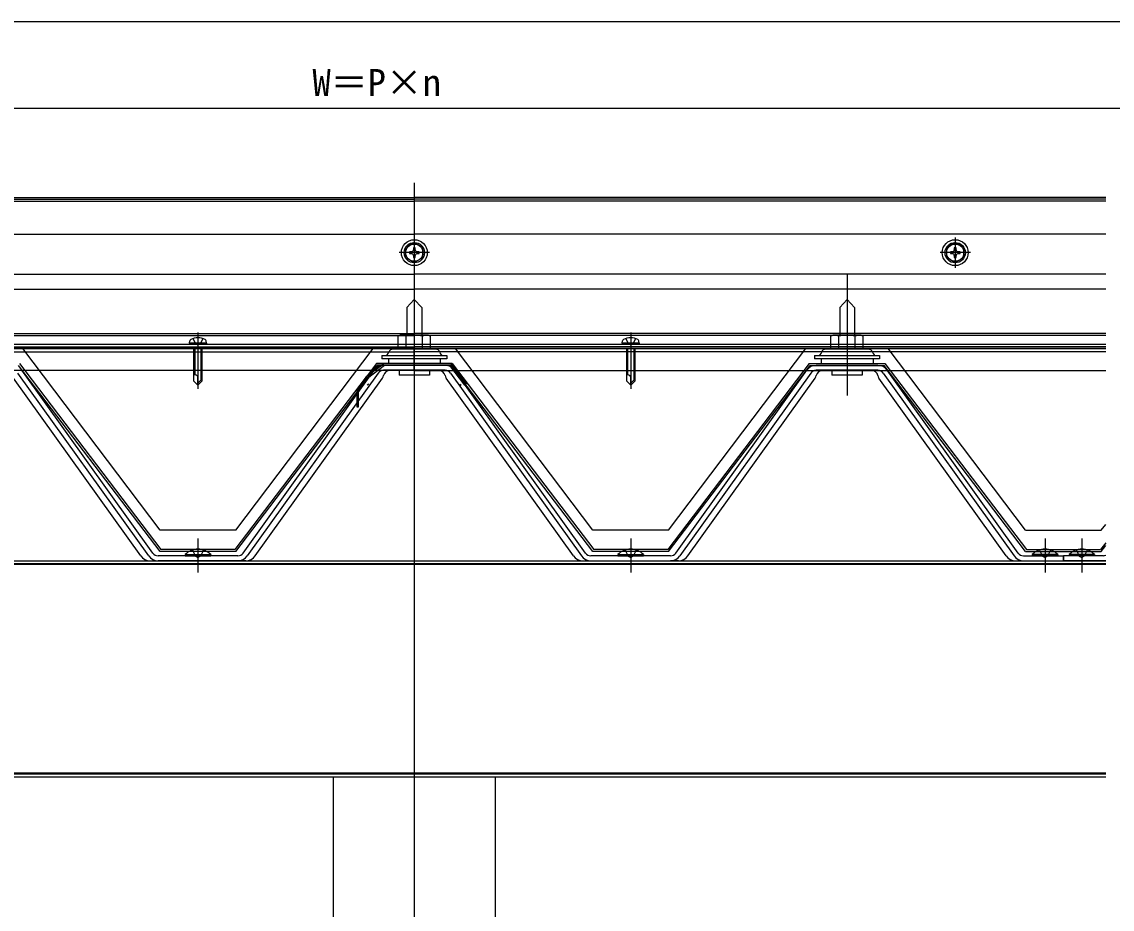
# Model space of a CAD drawing. Units: millimetres, scale not verified. Extents: x -875 to 875, y -1300 to 1294.
# Drawn here: x -160 to 344, y 220 to 630 of the extents above; entities that cross this region are included whole.
import ezdxf
from ezdxf.enums import TextEntityAlignment as Align

# ---------------------------------------------------------------- set-up
doc = ezdxf.new("R2010")
doc.units = ezdxf.units.MM
doc.header["$LTSCALE"] = 8
for name, color, linetype in [('0-4_YKK_12', 2, 'Continuous'), ('0-5_YKK_13', 4, 'Continuous'), ('0-6_YKK_D', 6, 'Continuous')]:
    doc.layers.add(name, color=color, linetype=linetype)
doc.styles.add('ＭＳ ゴシック', font='')
doc.styles.get('ＭＳ ゴシック').set_extended_font_data('MS Gothic')

msp = doc.modelspace()

# ---------------------------------------------------------------- linework, layer by layer
at = {"layer": '0-4_YKK_12'}
for p, q in [((21.6, 555.789), (21.6, -289.054)), ((-297.95, 548.946), (21.6, 548.946)), ((-297.95, 548.28), (21.6, 548.28)), ((-297.95, 547.33), (21.6, 547.33)), ((341.15, 548.946), (21.6, 548.946)), ((341.15, 548.28), (21.6, 548.28)), ((341.15, 547.33), (21.6, 547.33)), ((-297.95, 532.005), (21.6, 532.005)), ((-297.95, 531.968), (21.6, 531.968)), ((341.15, 532.005), (21.6, 532.005)), ((341.15, 531.968), (21.6, 531.968)), ((-297.95, 513.507), (21.6, 513.507)), ((341.15, 513.507), (21.6, 513.507)), ((-297.95, 506.554), (21.6, 506.554)), ((341.15, 506.554), (21.6, 506.554)), ((-297.95, 486.194), (21.6, 486.194)), ((-297.95, 485.194), (21.6, 485.194)), ((341.15, 486.194), (21.6, 486.194)), ((341.15, 485.194), (21.6, 485.194)), ((-297.95, 479.194), (341.15, 479.194)), ((-297.95, 477.694), (21.6, 477.694)), ((341.15, 477.694), (21.6, 477.694)), ((-297.95, 381.104), (341.15, 381.104)), ((341.15, 379.604), (-297.95, 379.604)), ((-297.95, 379.604), (341.15, 379.604)), ((341.15, 379.304), (-297.95, 379.304)), ((341.15, 282.904), (-297.95, 282.904)), ((341.15, 282.604), (-297.95, 282.604)), ((-297.95, 282.604), (341.15, 282.604)), ((341.15, 281.104), (-297.95, 281.104)), ((-15.9, 281.104), (-15.9, -276.554)), ((59.1, -276.554), (59.1, 281.104))]:
    msp.add_line(p, q, dxfattribs=at)
at = {"layer": '0-5_YKK_13'}
for p, q in [((21.6, 530.493), (21.6, 516.493)), ((271.6, 530.493), (271.6, 516.493)), ((28.6, 523.493), (14.6, 523.493)), ((278.6, 523.493), (264.6, 523.493)), ((221.6, 513.507), (221.6, 457.47)), ((21.6, 501.804), (18.2, 498.158)), ((21.6, 501.804), (25, 498.158)), ((221.6, 501.804), (218.2, 498.158)), ((221.6, 501.804), (225, 498.158)), ((18.2, 498.158), (18.2, 485.404)), ((25, 498.158), (25, 485.404)), ((218.2, 498.158), (218.2, 485.404)), ((225, 498.158), (225, 485.404)), ((-78.4, 486.593), (-78.4, 460.482)), ((15.1, 485.404), (14.094, 484.823)), ((14.094, 478.904), (14.094, 484.823)), ((28.1, 485.404), (15.1, 485.404)), ((17.847, 478.904), (17.847, 484.823)), ((25.353, 478.904), (25.353, 484.823)), ((28.1, 485.404), (29.106, 484.823)), ((29.106, 478.904), (29.106, 484.823)), ((121.6, 486.593), (121.6, 460.482)), ((215.1, 485.404), (214.094, 484.823)), ((214.094, 478.904), (214.094, 484.823)), ((228.1, 485.404), (215.1, 485.404)), ((217.847, 478.904), (217.847, 484.823)), ((225.353, 478.904), (225.353, 484.823)), ((228.1, 485.404), (229.106, 484.823)), ((229.106, 478.904), (229.106, 484.823)), ((-297.95, 481.194), (341.15, 481.194)), ((-297.95, 479.894), (21.6, 479.894)), ((341.15, 479.194), (-297.95, 479.194)), ((-82.312, 481.694), (-82.14, 482.669)), ((-74.488, 481.694), (-82.312, 481.694)), ((-82.312, 481.694), (-82.224, 481.194)), ((-74.576, 481.194), (-82.224, 481.194)), ((-80.7, 483.773), (-79.545, 481.457)), ((-80.4, 479.194), (-80.4, 464.194)), ((-79.8, 479.194), (-79.8, 466.994)), ((-79.545, 481.457), (-78.4, 480.848)), ((-77.255, 481.457), (-78.4, 480.848)), ((-76.1, 483.773), (-77.255, 481.457)), ((-77, 479.194), (-77, 464.594)), ((-76.4, 464.194), (-76.4, 479.194)), ((-74.488, 481.694), (-74.66, 482.669)), ((-74.488, 481.694), (-74.576, 481.194)), ((-60.9, 395.194), (2.6, 479.194)), ((31.4, 478.904), (11.8, 478.904)), ((29.106, 478.904), (14.094, 478.904)), ((21.6, 469.094), (21.6, 479.894)), ((341.15, 479.894), (21.6, 479.894)), ((21.6, 469.094), (21.6, 479.894)), ((117.688, 481.694), (117.86, 482.669)), ((125.512, 481.694), (117.688, 481.694)), ((117.688, 481.694), (117.776, 481.194)), ((125.424, 481.194), (117.776, 481.194)), ((119.3, 483.773), (120.455, 481.457)), ((119.6, 479.194), (119.6, 464.194)), ((120.2, 479.194), (120.2, 466.994)), ((120.455, 481.457), (121.6, 480.848)), ((122.745, 481.457), (121.6, 480.848)), ((123.9, 483.773), (122.745, 481.457)), ((123, 479.194), (123, 464.594)), ((123.6, 464.194), (123.6, 479.194)), ((125.512, 481.694), (125.34, 482.669)), ((125.512, 481.694), (125.424, 481.194)), ((139.1, 395.194), (202.6, 479.194)), ((231.4, 478.904), (211.8, 478.904)), ((229.106, 478.904), (214.094, 478.904)), ((304.1, 395.194), (240.6, 479.194)), ((6.6, 475.904), (7.85, 475.904)), ((6.6, 475.904), (6.6, 474.404)), ((36.6, 474.404), (6.6, 474.404)), ((7.85, 475.904), (35.35, 475.904)), ((9.6, 474.404), (9.6, 472.204)), ((33.6, 474.404), (33.6, 472.204)), ((35.35, 475.904), (36.6, 475.904)), ((36.6, 475.904), (36.6, 474.404)), ((206.6, 475.904), (207.85, 475.904)), ((206.6, 475.904), (206.6, 474.404)), ((236.6, 474.404), (206.6, 474.404)), ((207.85, 475.904), (235.35, 475.904)), ((209.6, 474.404), (209.6, 472.204)), ((233.6, 474.404), (233.6, 472.204)), ((235.35, 475.904), (236.6, 475.904)), ((236.6, 475.904), (236.6, 474.404)), ((21.6, 469.094), (-297.95, 469.094)), ((-95.9, 385.404), (-161.297, 471.404)), ((-160.9, 472.204), (-95.503, 386.204)), ((-99.298, 384.658), (-159.814, 469.189)), ((-57.502, 384.658), (3.014, 469.189)), ((4.1, 472.204), (-4.979, 460.264)), ((-4.179, 459.994), (4.497, 471.404)), ((7.85, 472.204), (-0.589, 466.038)), ((7.85, 471.404), (-0.108, 465.348)), ((38.703, 471.404), (4.497, 471.404)), ((35.876, 471.404), (7.324, 471.404)), ((35.876, 469.104), (7.324, 469.104)), ((38.35, 472.204), (7.85, 472.204)), ((37.953, 471.404), (7.85, 471.404)), ((14.6, 469.104), (14.6, 466.804)), ((21.6, 469.094), (341.15, 469.094)), ((28.6, 469.104), (28.6, 466.804)), ((44.977, 462.168), (37.953, 471.404)), ((104.1, 385.404), (38.703, 471.404)), ((39.1, 472.204), (104.497, 386.204)), ((100.702, 384.658), (40.186, 469.189)), ((204.1, 472.204), (138.703, 386.204)), ((139.1, 385.404), (204.497, 471.404)), ((142.498, 384.658), (203.014, 469.189)), ((204.1, 472.204), (239.1, 472.204)), ((204.497, 471.404), (238.703, 471.404)), ((235.876, 471.404), (207.324, 471.404)), ((235.876, 469.104), (207.324, 469.104)), ((214.6, 469.104), (214.6, 466.804)), ((228.6, 469.104), (228.6, 466.804)), ((304.1, 385.404), (238.703, 471.404)), ((239.1, 472.204), (304.497, 386.204)), ((300.702, 384.658), (240.186, 469.189)), ((-104.857, 383.319), (-163.666, 465.465)), ((-101.168, 383.319), (-161.685, 467.85)), ((-79.733, 466.994), (-80.4, 466.994)), ((-80.4, 464.194), (-78.4, 462.194)), ((-78.4, 462.194), (-78.4, 465.661)), ((-76.4, 465.194), (-78.4, 463.194)), ((-76.4, 464.194), (-78.4, 462.194)), ((-0.589, 466.038), (-61.297, 386.204)), ((-60.9, 385.404), (-0.108, 465.348)), ((4.885, 467.85), (-55.632, 383.319)), ((-51.943, 383.319), (6.866, 465.465)), ((28.6, 466.804), (14.6, 466.804)), ((95.143, 383.319), (36.334, 465.465)), ((38.315, 467.85), (98.832, 383.319)), ((120.267, 466.994), (119.6, 466.994)), ((119.6, 464.194), (121.6, 462.194)), ((121.6, 462.194), (121.6, 465.661)), ((123.6, 465.194), (121.6, 463.194)), ((123.6, 464.194), (121.6, 462.194)), ((204.885, 467.85), (144.368, 383.319)), ((148.057, 383.319), (206.866, 465.465)), ((228.6, 466.804), (214.6, 466.804)), ((295.143, 383.319), (236.334, 465.465)), ((238.315, 467.85), (298.832, 383.319)), ((0.514, 462.652), (-0.123, 462.168)), ((42.686, 462.652), (43.323, 462.168)), ((304.1, 395.194), (339.1, 395.194)), ((339.1, 395.194), (341.15, 397.906)), ((-78.4, 391.404), (-78.4, 375.604)), ((121.6, 391.404), (121.6, 375.604)), ((313.1, 391.404), (313.1, 375.604)), ((330.1, 391.404), (330.1, 375.604)), ((341.15, 389.421), (338.703, 386.204)), ((339.1, 385.404), (341.15, 388.1)), ((-59.942, 383.404), (-96.858, 383.404)), ((-60.9, 385.404), (-95.9, 385.404)), ((-61.297, 386.204), (-95.503, 386.204)), ((-84.3, 383.913), (-84.3, 383.404)), ((-84.3, 383.404), (-72.5, 383.404)), ((140.058, 383.404), (103.142, 383.404)), ((139.1, 385.404), (104.1, 385.404)), ((138.703, 386.204), (104.497, 386.204)), ((115.7, 383.913), (115.7, 383.404)), ((115.7, 383.404), (127.5, 383.404)), ((303.142, 383.404), (321.6, 383.404)), ((304.1, 385.404), (339.1, 385.404)), ((304.497, 386.204), (338.703, 386.204)), ((319, 383.404), (307.2, 383.404)), ((319, 383.913), (319, 383.404)), ((321.6, 381.104), (321.6, 383.404)), ((321.6, 383.404), (321.6, 381.104)), ((340.058, 383.404), (321.6, 383.404)), ((336, 383.404), (324.2, 383.404)), ((336, 383.913), (336, 383.404)), ((-100.548, 381.104), (-96.858, 381.104)), ((-59.942, 381.104), (-96.858, 381.104)), ((-56.252, 381.104), (-59.942, 381.104)), ((99.452, 381.104), (103.142, 381.104)), ((103.142, 381.104), (140.058, 381.104)), ((143.748, 381.104), (140.058, 381.104)), ((299.452, 381.104), (303.142, 381.104)), ((303.142, 381.104), (321.6, 381.104)), ((340.058, 381.104), (321.6, 381.104)), ((341.15, 381.104), (340.058, 381.104))]:
    msp.add_line(p, q, dxfattribs=at)
for points in [[(21.6, 528.112), (17.6, 525.802), (17.6, 521.183), (21.6, 518.874), (25.6, 521.183), (25.6, 525.802)], [(271.6, 528.112), (267.6, 525.802), (267.6, 521.183), (271.6, 518.874), (275.6, 521.183), (275.6, 525.802)]]:
    msp.add_lwpolyline(points, close=True, dxfattribs=at)
for points in [[(22.04, 524.813), (22.04, 525.743), (21.16, 525.743), (21.16, 524.813)], [(272.04, 524.813), (272.04, 525.743), (271.16, 525.743), (271.16, 524.813)], [(20.28, 523.933), (19.35, 523.933), (19.35, 523.053), (20.28, 523.053)], [(21.16, 522.173), (21.16, 521.243), (22.04, 521.243), (22.04, 522.173)], [(22.92, 523.053), (23.85, 523.053), (23.85, 523.933), (22.92, 523.933)], [(270.28, 523.933), (269.35, 523.933), (269.35, 523.053), (270.28, 523.053)], [(271.16, 522.173), (271.16, 521.243), (272.04, 521.243), (272.04, 522.173)], [(272.92, 523.053), (273.85, 523.053), (273.85, 523.933), (272.92, 523.933)], [(-60.9, 395.194), (-95.9, 395.194), (-159.4, 479.194)], [(139.1, 395.194), (104.1, 395.194), (40.6, 479.194)], [(4.1, 472.204), (39.1, 472.204), (4.1, 472.204)], [(38.35, 472.204), (45.614, 462.652), (44.977, 462.168)], [(-4.979, 460.264), (-4.979, 452.264), (-4.179, 452.264), (-4.179, 459.994)], [(-84.3, 383.913), (-72.5, 383.913), (-72.5, 383.404)], [(-80.9, 386.015), (-79.545, 383.237), (-78.4, 382.628)], [(-75.9, 386.015), (-77.255, 383.237), (-78.4, 382.628)], [(115.7, 383.913), (127.5, 383.913), (127.5, 383.404)], [(119.1, 386.015), (120.455, 383.237), (121.6, 382.628)], [(124.1, 386.015), (122.745, 383.237), (121.6, 382.628)], [(319, 383.913), (307.2, 383.913), (307.2, 383.404)], [(310.6, 386.015), (311.955, 383.237), (313.1, 382.628)], [(315.6, 386.015), (314.245, 383.237), (313.1, 382.628)], [(336, 383.913), (324.2, 383.913), (324.2, 383.404)], [(327.6, 386.015), (328.955, 383.237), (330.1, 382.628)], [(332.6, 386.015), (331.245, 383.237), (330.1, 382.628)]]:
    msp.add_lwpolyline(points, dxfattribs=at)
for centre, radius in [((21.6, 523.493), 6), ((271.6, 523.493), 6), ((21.6, 523.493), 4.7), ((21.6, 523.493), 4), ((271.6, 523.493), 4.7), ((271.6, 523.493), 4)]:
    msp.add_circle(centre, radius, dxfattribs=at)
for centre, radius, start, end in [((20.28, 524.813), 0.88, 270, 0), ((22.92, 524.813), 0.88, 180, 270), ((270.28, 524.813), 0.88, 270, 0), ((272.92, 524.813), 0.88, 180, 270), ((20.28, 522.173), 0.88, 0, 90), ((22.92, 522.173), 0.88, 90, 180), ((270.28, 522.173), 0.88, 0, 90), ((272.92, 522.173), 0.88, 90, 180), ((-78.4, 477.694), 6.5, 59.36409, 120.63591), ((15.971, 482.081), 3.323, 55.61575, 124.38425), ((21.6, 472.984), 12.419, 72.41205, 107.58795), ((27.229, 482.081), 3.323, 55.61575, 124.38425), ((121.6, 477.694), 6.5, 59.36409, 120.63591), ((215.971, 482.081), 3.323, 55.61575, 124.38425), ((221.6, 472.984), 12.419, 72.41205, 107.58795), ((227.229, 482.081), 3.323, 55.61575, 124.38425), ((-81.254, 482.512), 0.9, 120.63591, 170), ((-75.546, 482.512), 0.9, 10, 59.36409), ((11.8, 476.904), 2, 90, 164.4373), ((31.4, 476.904), 2, 15.5627, 90), ((118.746, 482.512), 0.9, 120.63591, 170), ((124.454, 482.512), 0.9, 10, 59.36409), ((211.8, 476.904), 2, 90, 164.4373), ((231.4, 476.904), 2, 15.5627, 90), ((7.85, 478.004), 2.1, 270, 344.4373), ((35.35, 478.004), 2.1, 195.5627, 270), ((207.85, 478.004), 2.1, 270, 344.4373), ((235.35, 478.004), 2.1, 195.5627, 270), ((7.324, 466.104), 5.3, 90, 144.40078), ((7.324, 466.104), 3, 90, 144.40078), ((10.324, 466.104), 3, 90, 169.36733), ((32.876, 466.104), 3, 10.63267, 90), ((35.876, 466.104), 5.3, 35.59922, 90), ((35.876, 466.104), 3, 35.59922, 90), ((207.324, 466.104), 5.3, 90, 144.40078), ((207.324, 466.104), 3, 90, 144.40078), ((210.324, 466.104), 3, 90, 169.36733), ((232.876, 466.104), 3, 10.63267, 90), ((235.876, 466.104), 5.3, 35.59922, 90), ((235.876, 466.104), 3, 35.59922, 90), ((-79.733, 465.661), 1.333, 0, 90), ((4.427, 467.211), 3, 324.40078, 349.36733), ((38.773, 467.211), 3, 190.63267, 215.59922), ((120.267, 465.661), 1.333, 0, 90), ((204.427, 467.211), 3, 324.40078, 349.36733), ((238.773, 467.211), 3, 190.63267, 215.59922), ((-100.548, 386.404), 5.3, 215.59922, 270), ((-96.858, 386.404), 5.3, 215.59922, 270), ((-96.858, 386.404), 3, 215.59922, 270), ((-78.4, 378.171), 8.232, 44.2189, 135.7811), ((-59.942, 386.404), 3, 270, 324.40078), ((-59.942, 386.404), 5.3, 270, 324.40078), ((-56.252, 386.404), 5.3, 270, 324.40078), ((99.452, 386.404), 5.3, 215.59922, 270), ((103.142, 386.404), 5.3, 215.59922, 270), ((103.142, 386.404), 3, 215.59922, 270), ((121.6, 378.171), 8.232, 44.2189, 135.7811), ((140.058, 386.404), 3, 270, 324.40078), ((140.058, 386.404), 5.3, 270, 324.40078), ((143.748, 386.404), 5.3, 270, 324.40078), ((299.468, 386.434), 5.33, 215.59922, 270), ((303.142, 386.404), 5.3, 215.59922, 270), ((303.142, 386.404), 3, 215.59922, 270), ((313.1, 378.171), 8.232, 44.2189, 135.7811), ((330.1, 378.171), 8.232, 44.2189, 135.7811), ((340.058, 386.404), 3, 270, 291.34229), ((340.058, 386.404), 5.3, 270, 281.88823)]:
    msp.add_arc(centre, radius, start, end, dxfattribs=at)
at = {"layer": '0-6_YKK_D'}
for p, q in [((722.197, 630.2), (-678.997, 630.2)), ((666.7, 590.2), (-623.5, 590.2))]:
    msp.add_line(p, q, dxfattribs=at)

# ---------------------------------------------------------------- texts
at = {"layer": '0-6_YKK_D', "style": 'ＭＳ ゴシック'}
msp.add_text('W＝P×n', height=12.46, dxfattribs=at).set_placement((-25.488, 592.2), align=Align.BOTTOM_LEFT)

doc.saveas('drawing.dxf')
